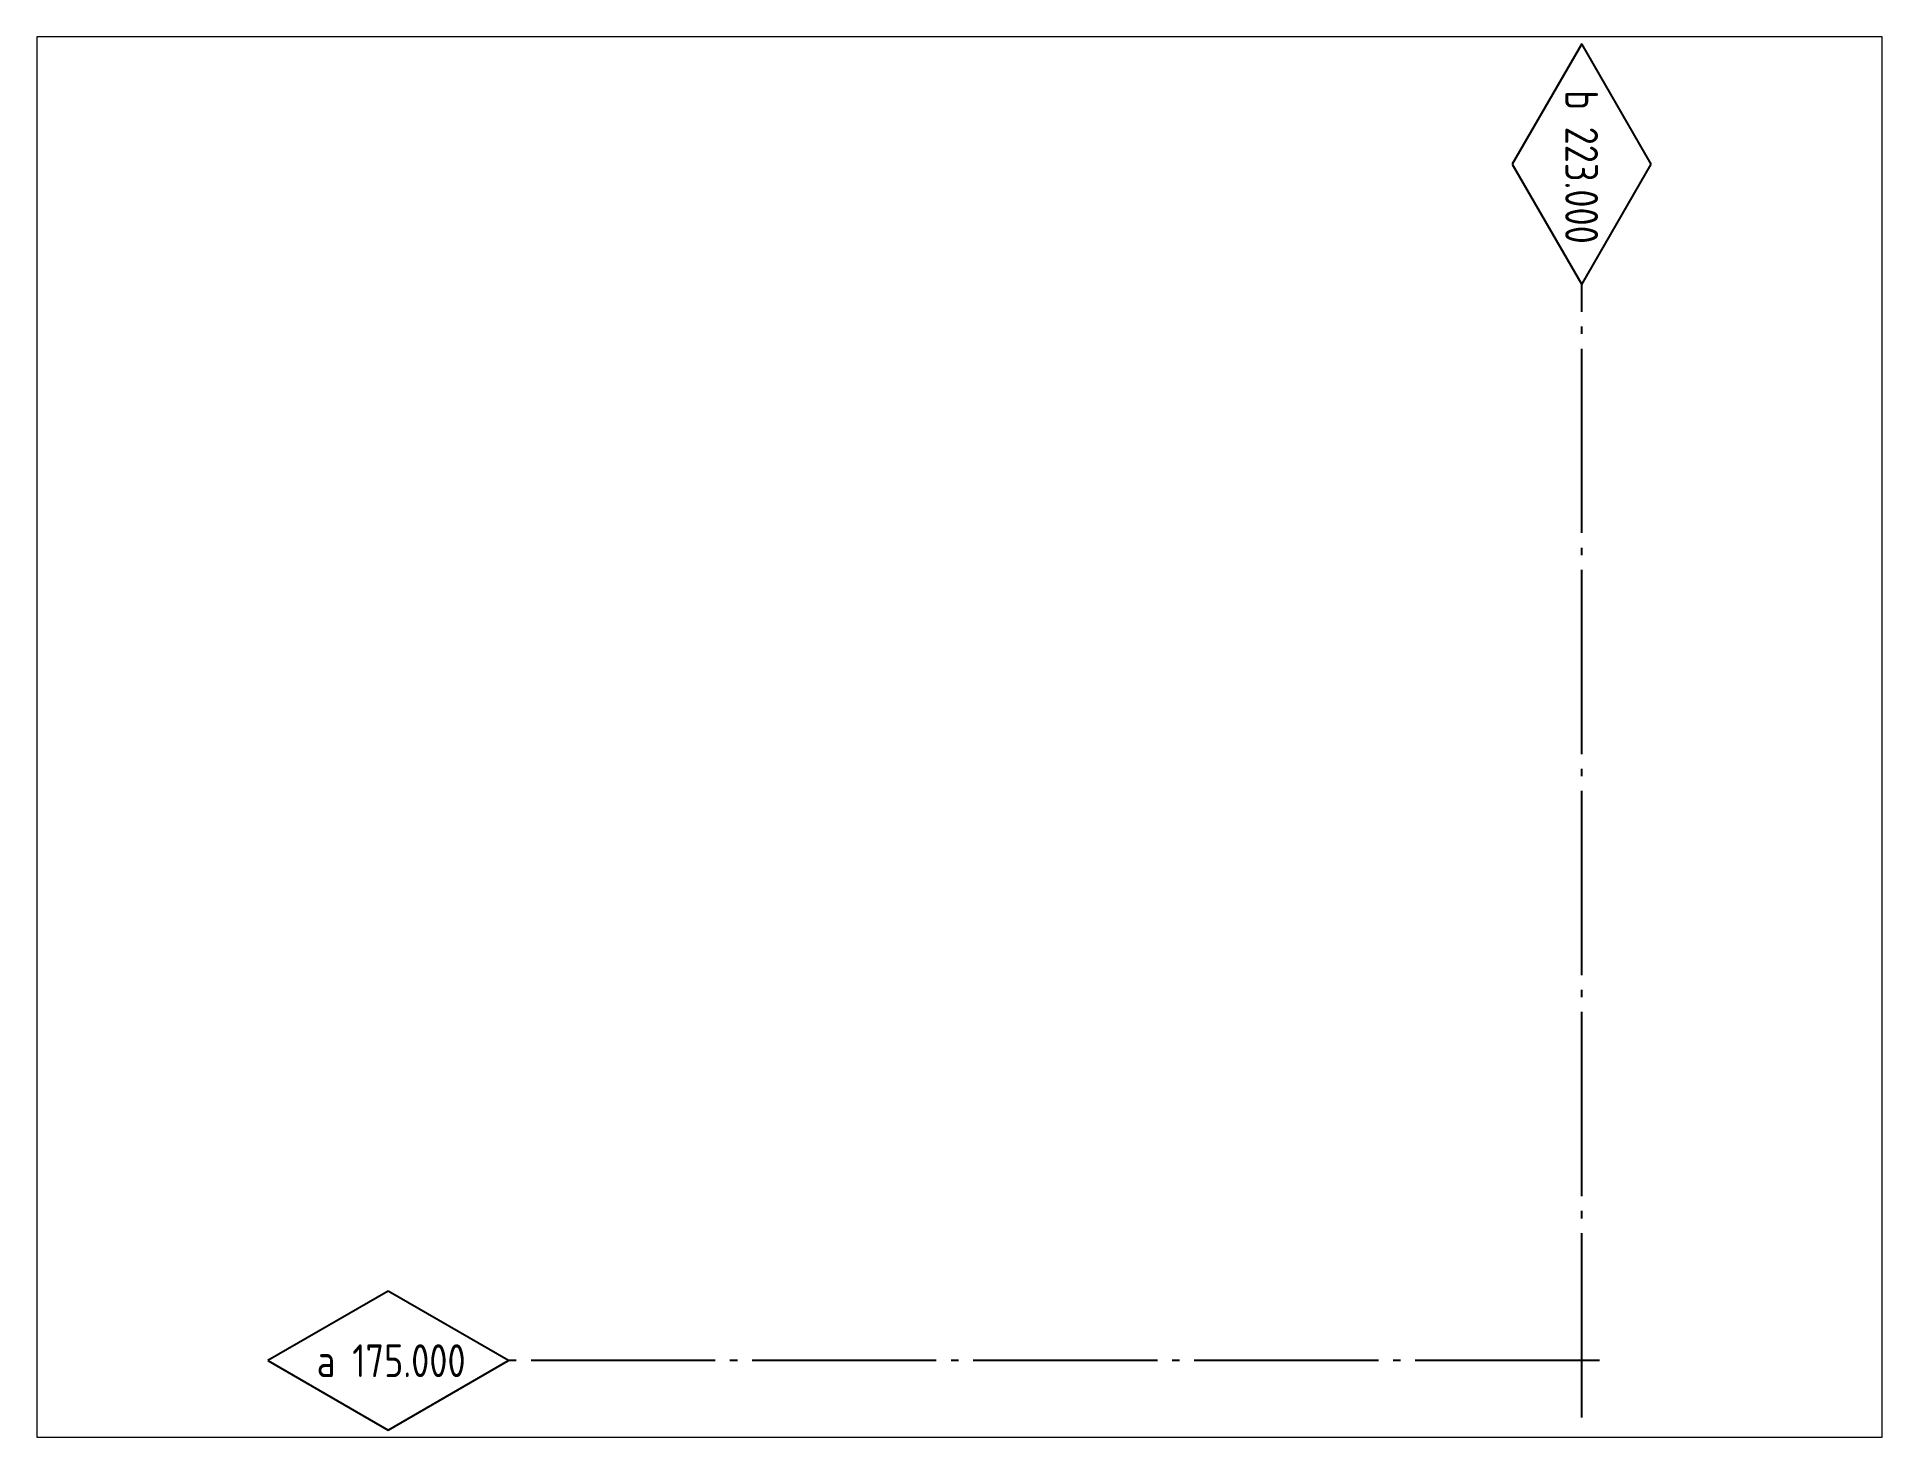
# Paper-space layout 'Layout1' of a CAD drawing. Header units: millimetres. Extents: x 26 to 231, y 20 to 176.
# The model-space entities are those that its viewports show. They can reach past a viewport. Long polylines and large blocks are cut down to what shows.
import ezdxf
from ezdxf.enums import TextEntityAlignment as Align

# ---------------------------------------------------------------- set-up
doc = ezdxf.new("R2010")
doc.units = ezdxf.units.MM
doc.linetypes.add('POINTC_BASELINE', pattern=[60, 50, -4, 2, -4])
doc.layers.add('P-------Y3-', color=7, linetype='POINTC_BASELINE')
doc.layers.add('P-------Y4-', color=7, linetype='POINTC_BASELINE')
doc.styles.add('ISO', font='isocp.shx')

# ---------------------------------------------------------------- blocks, each defined once
blk = doc.blocks.new('Sekundärnät')
at = {"layer": 'P-------Y3-', "ltscale": 0.5}
for p, q in [((0, -5.19), (0, 98.45)), ((1.63, 0), (-98.2, 0))]:
    blk.add_line(p, q, dxfattribs=at)
at = {"layer": 'P-------Y4-', "ltscale": 0.5}
for points in [[(0, 98.45), (6.35, 109.45), (0, 120.45), (-6.35, 109.45)], [(-98.2, 0), (-109.2, 6.35), (-120.2, 0), (-109.2, -6.35)]]:
    blk.add_lwpolyline(points, close=True, dxfattribs=at)
at = {"layer": 'P-------Y4-', "color": 1, "style": 'ISO', "width": 0.9}
blk.add_text('b 223.000', height=3, rotation=270, dxfattribs=at).set_placement((-1.51, 109.19), align=Align.CENTER)
blk.add_text('a 175.000', height=3, dxfattribs=at).set_placement((-108.93, -1.51), align=Align.CENTER)

msp = doc.modelspace()

# ---------------------------------------------------------------- block references
msp.add_blockref('Sekundärnät', (0, 0))

psp = doc.layouts.get("Layout1")

# ---------------------------------------------------------------- viewports
at = {"layer": '0'}
psp.add_viewport(center=(128.5, 97.5), size=(205.6, 156), view_center_point=(-56.93, 57.05), view_height=128.0944, dxfattribs=at)

doc.saveas('drawing.dxf')
